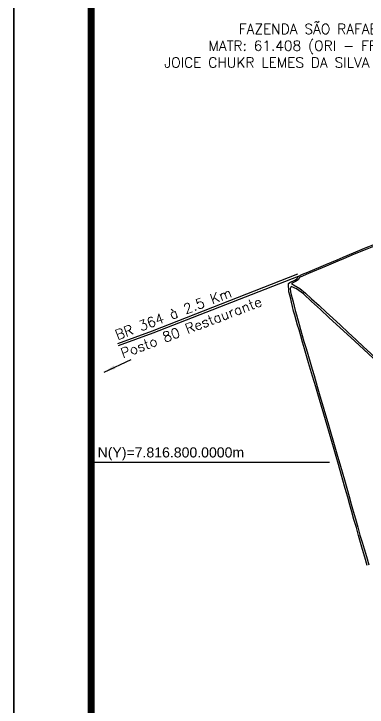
# Model space of a CAD drawing. Extents: x 713955 to 718155, y 7814478 to 7820418.
# Drawn here: x 713955 to 714867, y 7816166 to 7817959 of the extents above; entities that cross this region are included whole.
import ezdxf
from ezdxf.enums import TextEntityAlignment as Align

# ---------------------------------------------------------------- set-up
doc = ezdxf.new("R2010")
doc.units = 0
doc.linetypes.add('CONTINUO', pattern=[0])
doc.linetypes.add('LIN0', pattern=[0])
for name, color, linetype in [('0114001050', 1, 'Continuous'), ('0114001050006', 5, 'Continuous'), ('0114001050007', 5, 'Continuous'), ('ESTRADA', 1, 'Continuous'), ('MARGEM', 7, 'CONTINUO'), ('TEXTO CONFRONTANTES', 7, 'Continuous')]:
    doc.layers.add(name, color=color, linetype=linetype)
doc.layers.add('MALHA', color=253, linetype='Continuous', lineweight=13)
doc.layers.add('TEXTO_DIVERSOS', color=7, linetype='Continuous', lineweight=5)
doc.styles.add('SIMPLEX', font='simplex', dxfattribs={"height": 0.2})
doc.styles.get("Standard").update_dxf_attribs({"font": 'arial.ttf'})
doc.dimstyles.new('ISO-25', dxfattribs={"dimtxt": 2.5, "dimasz": 2.5, "dimexe": 1.25, "dimexo": 0.625, "dimtad": 1, "dimtxsty": 'Standard', "dimcen": 2.5, "dimadec": 0, "dimazin": 0, "dimtfac": 1, "dimtmove": 0, "dimatfit": 3, "dimfxl": 1, "dimarcsym": 0})

msp = doc.modelspace()

# ---------------------------------------------------------------- linework, layer by layer
at = {"color": 8}
msp.add_line((714154.6, 7816800), (714770.4, 7816800), dxfattribs=at)
at = {"layer": '0114001050'}
msp.add_lwpolyline([(714867.7, 7816532.7), (714861.8, 7816554.1), (714855.5, 7816574.2), (714850.6, 7816591.8), (714845, 7816610.2), (714839.6, 7816630.4), (714833.2, 7816651.7), (714827.4, 7816671.5), (714822.3, 7816689.6), (714817.2, 7816709.4), (714811, 7816731.5), (714804.9, 7816753.1), (714793.1, 7816793.8), (714787.2, 7816814.1), (714781.8, 7816832.2), (714764, 7816894.5), (714739.6, 7816976.2), (714734.6, 7816994.4), (714726.5, 7817022.1), (714721.3, 7817038.9), (714716, 7817056.6), (714705.6, 7817092.3), (714700, 7817110.1), (714695.8, 7817125.9), (714691.3, 7817141.5), (714687.7, 7817154.2), (714680.9, 7817179.6), (714677.5, 7817190.3), (714674.6, 7817202.3), (714672.2, 7817213.4), (714669.8, 7817222.1), (714667.4, 7817231.1), (714665.3, 7817239.6), (714664.1, 7817261.3), (714667.3, 7817264.2), (714680.2, 7817269.8), (714686.1, 7817273.7), (714689.3, 7817279.7), (714700.4, 7817285.2), (714714.2, 7817291), (714760.3, 7817310.2), (714790, 7817322.9), (714805.2, 7817329.2), (714832.2, 7817340.7), (714860.4, 7817352.5), (714887, 7817363)], dxfattribs=at)
at = {"layer": '0114001050006', "linetype": 'CONTINUO', "flags": 128}
msp.add_lwpolyline([(715063.6, 7817314.6), (714974.7, 7817398.7), (714958.9, 7817388.5), (714928.5, 7817370), (714916, 7817365), (714901.4, 7817362.2), (714888.2, 7817359.1), (714861.9, 7817348.8), (714833.7, 7817337), (714806.7, 7817325.5), (714791.6, 7817319.2), (714761.9, 7817306.5), (714715.8, 7817287.3), (714702.1, 7817281.5), (714692.2, 7817276.7), (714689.2, 7817270.9), (714682.1, 7817266.3), (714672.1, 7817261.9), (714677.5, 7817258.1), (714693.3, 7817248.8), (714708.5, 7817236.5), (714724, 7817222.1), (714743, 7817204.6), (714761.7, 7817187.6), (714779.1, 7817171.6), (714798.3, 7817154), (714818.7, 7817134.5), (714838.7, 7817115.7), (714858, 7817097.8), (714876.3, 7817081.3), (714891.1, 7817066.2), (714906.2, 7817052.1), (714919.8, 7817040.4), (714922.6, 7817037.9), (714936.5, 7817026), (714953.1, 7817010.9), (714969.8, 7816996.3), (714986.7, 7816980.4), (715003.2, 7816965.4), (715020.6, 7816949.2), (715040.2, 7816931.7), (715059.8, 7816914.1), (715078.3, 7816897.7), (715095.8, 7816882), (715099.9, 7816878.1), (715072.1, 7817213.8), (715063.6, 7817314.6)], close=True, dxfattribs=at)
at = {"layer": '0114001050007', "linetype": 'CONTINUO'}
msp.add_lwpolyline([(714883.3, 7817068.6), (714858.7, 7817091.1), (714835.3, 7817112.4), (714768.4, 7817173.5), (714746.5, 7817194.2), (714723.2, 7817215.2), (714702.8, 7817234.6), (714685, 7817247.4), (714670.9, 7817254.1), (714668.9, 7817248.4), (714669.2, 7817240.2), (714671.2, 7817232.1), (714673.6, 7817223.2), (714676.1, 7817214.4), (714678.5, 7817203.1), (714681.3, 7817191.4), (714684.8, 7817180.7), (714691.6, 7817155.2), (714695.2, 7817142.6), (714699.6, 7817126.9), (714703.8, 7817111.2), (714709.4, 7817093.5), (714719.9, 7817057.8), (714725.2, 7817040), (714730.3, 7817023.3), (714738.4, 7816995.4), (714743.4, 7816977.3), (714767.9, 7816895.7), (714785.6, 7816833.3), (714791, 7816815.2), (714796.9, 7816794.9), (714808.8, 7816754.2), (714814.8, 7816732.5), (714821.1, 7816710.5), (714826.2, 7816690.6), (714831.3, 7816672.6), (714837.1, 7816652.9), (714843.4, 7816631.5), (714848.8, 7816611.2), (714854.4, 7816592.9), (714859.3, 7816575.3), (714865.6, 7816555.3), (714871.5, 7816533.8)], dxfattribs=at)
at = {"layer": 'ESTRADA'}
for points in [[(714687.1, 7817285.3), (714311.7, 7817138.5), (714222, 7817105.8)], [(714689.3, 7817279.7), (714313.8, 7817132.9), (714224.4, 7817100.3)]]:
    msp.add_lwpolyline(points, dxfattribs=at)
at = {"layer": 'MARGEM', "color": 174, "linetype": 'LIN0'}
msp.add_line((713954.6, 7814478.3), (713954.6, 7820418.3), dxfattribs=at)
at = {"layer": 'MARGEM', "color": 174, "linetype": 'LIN0', "flags": 128}
msp.add_lwpolyline([(718154.6, 7814478.3), (718154.6, 7820418.3), (713954.6, 7820418.3), (713954.6, 7814478.3)], close=True, dxfattribs=at)
at = {"layer": 'MARGEM', "color": 174, "linetype": 'LIN0', "const_width": 18.2, "flags": 128}
msp.add_lwpolyline([(717954.6, 7815147.1), (717954.6, 7820218.3), (714154.6, 7820218.3), (714154.6, 7815147.1)], close=True, dxfattribs=at)

# ---------------------------------------------------------------- texts
at = {"layer": 'MALHA'}
msp.add_text('N(Y)=7.816.800.0000m', height=26, dxfattribs=at).set_placement((714549.5, 7816824.8), align=Align.MIDDLE_RIGHT)
at = {"layer": 'TEXTO CONFRONTANTES', "insert": (714724.8, 7817876.2), "char_height": 26, "width": 1066.647, "attachment_point": 5, "style": 'SIMPLEX'}
msp.add_mtext('FAZENDA SÃO RAFAEL\\PMATR: 61.408 (ORI - FRUTAL)^JJOICE CHUKR LEMES DA SILVA DE AZEVEDO', dxfattribs=at)
at = {"layer": 'TEXTO_DIVERSOS', "linetype": 'Continuous', "style": 'SIMPLEX'}
for s, p in [('BR 364 à 2.5 Km', (714222.4, 7817115)), ('Posto 80 Restaurante', (714236.5, 7817067.7))]:
    msp.add_text(s, height=26, rotation=20.7205, dxfattribs=at).set_placement(p)

# ---------------------------------------------------------------- leaders
msp.add_leader([(714187.7, 7817032.6), (714257.9, 7817065.2)], dimstyle='ISO-25', override={"dimasz": 30, "dimzin": 0})

doc.saveas('drawing.dxf')
